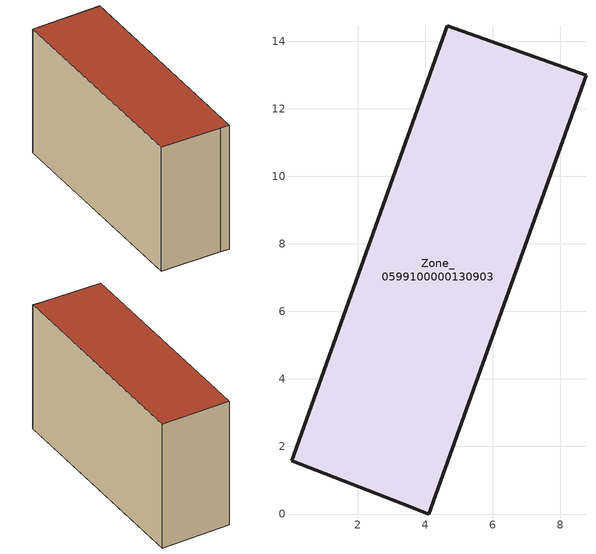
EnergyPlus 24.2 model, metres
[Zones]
Zone_0599100000130903
 floor ground (C_G): 0.04,1.57 4.65,14.45 8.76,12.99 4.1,0 3.56,0.21 z0.53
 wall outside (C_F): 4.1,0 8.76,12.99 4.65,14.45 0.04,1.57 3.56,0.21 4.1,0 z0.53:8.82
 roof outside (C_R): 4.65,14.45 0.04,1.57 3.56,0.21 4.1,0 8.76,12.99 z8.82
[BUILDING]
Pand.0599100000130903: North Axis=0; Terrain=City; Loads Convergence Tolerance Value=0.04; Temperature Convergence Tolerance Value=0.4; Solar Distribution=FullExterior; Maximum Number of Warmup Days=25; Minimum Number of Warmup Days=1
[Site:Location]
Rotterdam.The.Hague.AP_ZH_NLD Design_Conditions: Latitude=51.96; Longitude=4.45; Time Zone=1; Elevation=-4.5
[SITE:GROUNDTEMPERATURE:BUILDINGSURFACE]
18, 18, 18, 18, 18, 18, 18, 18, 18, 18, 18, 18
[MATERIAL] Thermal Absorptance=0.9; Solar Absorptance=0.7; Visible Absorptance=0.7
Name | Roughness | Thickness | Conductivity | Density | Specific Heat
G.TI.1965-1974 | MediumSmooth | 0.15 | 0.882353 | 540 | 1210
F.TI.1965-1974 | Rough | 0.3 | 0.697674 | 1920 | 840
R.TI.1965-1974 | MediumRough | 0.2 | 0.232558 | 1500 | 1000
[CONSTRUCTION]
C_G: G.TI.1965-1974
C_F: F.TI.1965-1974
C_R: R.TI.1965-1974
[ZONE]
Zone_0599100000130903: Type=1; Multiplier=1; Ceiling Height=Autocalculate; Volume=Autocalculate; Floor Area=autocalculate; Part of Total Floor Area=Yes
[ZONEINFILTRATION:DESIGNFLOWRATE]
Infil_Zone_0599100000130903: Zone or ZoneList or Space or SpaceList=Zone_0599100000130903; Schedule=AlwaysOn; Design Flow Rate Calculation Method=Flow/Area; Flow Rate per Floor Area=0.003; Constant Term Coefficient=1; Temperature Term Coefficient=0; Velocity Term Coefficient=0; Velocity Squared Term Coefficient=0
[HVACTEMPLATE:ZONE:IDEALLOADSAIRSYSTEM]
Zone_0599100000130903: Maximum Heating Supply Air Temperature=50; Minimum Cooling Supply Air Temperature=13; Maximum Heating Supply Air Humidity Ratio=0.0156; Minimum Cooling Supply Air Humidity Ratio=0.0077; Heating Limit=NoLimit; Cooling Limit=NoLimit; Dehumidification Control Type=ConstantSensibleHeatRatio; Cooling Sensible Heat Ratio=0.7; Dehumidification Setpoint=60; Humidification Control Type=None; Humidification Setpoint=30; Outdoor Air Method=None; Outdoor Air Flow Rate per Person=0.00944; Outdoor Air Flow Rate per Zone Floor Area=0; Outdoor Air Flow Rate per Zone=0; Demand Controlled Ventilation Type=None; Outdoor Air Economizer Type=NoEconomizer; Heat Recovery Type=None; Sensible Heat Recovery Effectiveness=0.7; Latent Heat Recovery Effectiveness=0.65
[ZONECONTROL:THERMOSTAT]
ThermostatControl_Zone_0599100000130903: Zone or ZoneList=Zone_0599100000130903; Control Type Schedule=DualSetpointControlType; Control 1=Thermostat_Zone_0599100000130903; Temperature Difference Between Cutout And Setpoint=0
[THERMOSTATSETPOINT:DUALSETPOINT]
Thermostat_Zone_0599100000130903: Heating Setpoint Temperature Schedule=HeatingSetpoint_Zone_0599100000130903; Cooling Setpoint Temperature Schedule=CoolingSetpoint_Zone_0599100000130903
[SCHEDULE:COMPACT]
HeatingSetpoint_Zone_0599100000130903: Through: 12/31, For: AllDays, Until: 24:00, 21
CoolingSetpoint_Zone_0599100000130903: Through: 12/31, For: AllDays, Until: 24:00, 24
DualSetpointControlType: Through: 12/31, For: AllDays, Until: 24:00, 4
AlwaysOn: Through: 12/31, For: AllDays, Until: 24:00, 1
